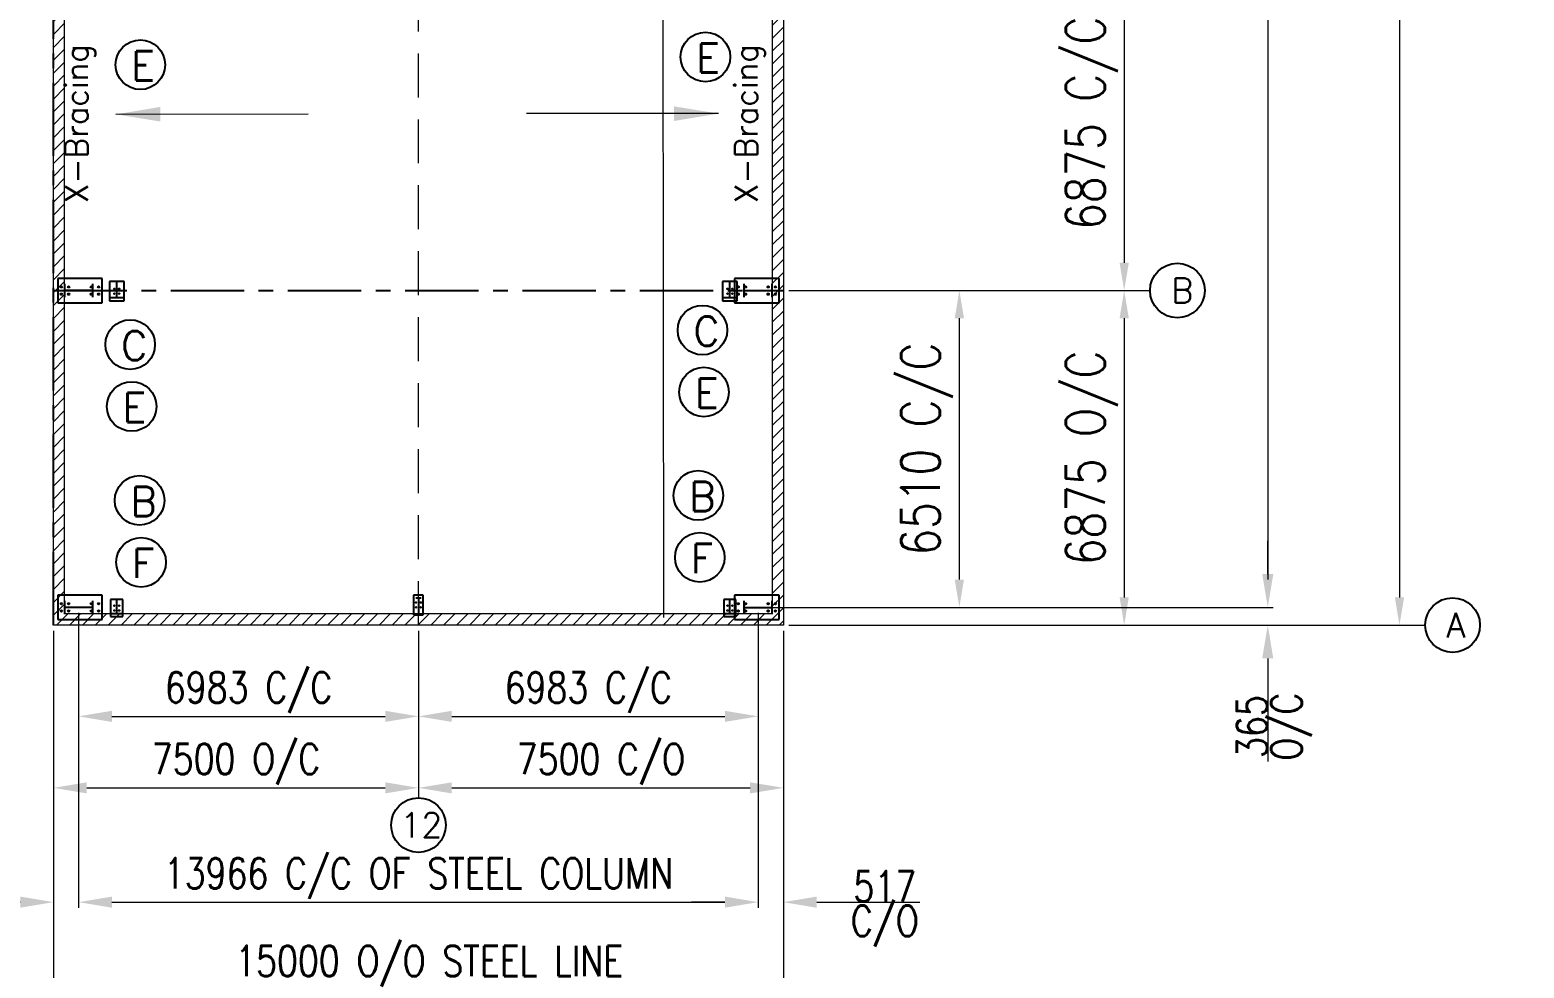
# Model space of a CAD drawing. Header units: millimetres. Extents: x 68421 to 1479662, y -51504 to 144751.
# Drawn here: x 1391482 to 1422188, y -27020 to -7745 of the extents above; entities that cross this region are included whole.
import ezdxf

# ---------------------------------------------------------------- set-up
doc = ezdxf.new("R2010")
doc.units = ezdxf.units.MM
doc.header["$LTSCALE"] = 0.35
doc.header["$MEASUREMENT"] = 0
for name, pattern in [('CENTER', [6884.562, 4302.852, -860.57, 860.57, -860.57]), ('CONTIN', [0, 0, 0]), ('DASHED', [1290.855, 860.57, -430.285])]:
    doc.linetypes.add(name, pattern=pattern)
doc.layers.get('0').update_dxf_attribs({"linetype": 'CONTIN'})
doc.layers.get('Defpoints').update_dxf_attribs({"linetype": 'CONTINUOUS'})
for name, color, linetype in [('1', 7, 'CONTIN'), ('10', 10, 'CONTIN'), ('13', 1, 'CONTIN'), ('16', 7, 'CONTIN'), ('2', 6, 'CONTIN'), ('27', 1, 'CENTER')]:
    doc.layers.add(name, color=color, linetype=linetype)
doc.styles.add('SIMPLEX', font='simplex.shx', dxfattribs={"width": 0.8})
doc.dimstyles.new('FOR D', dxfattribs={"dimscale": 114, "dimtxt": 2, "dimasz": 2, "dimexe": 1, "dimexo": 1, "dimgap": 1, "dimtad": 1, "dimdec": 0, "dimzin": 0, "dimdsep": 46, "dimtxsty": 'SIMPLEX', "dimcen": 1, "dimclrd": 6, "dimclre": 6, "dimclrt": 7, "dimadec": 0, "dimazin": 0, "dimtfac": 1, "dimtdec": 0, "dimtofl": 0, "dimtmove": 0, "dimatfit": 3, "dimfxl": 1, "dimtolj": 1, "dimtzin": 0, "dimlwd": 0, "dimlwe": 0, "dimarcsym": 1})

# ---------------------------------------------------------------- blocks, each defined once
blk = doc.blocks.new('*D292')
at = {"color": 6, "linetype": 'Continuous', "lineweight": 0}
for p, q in [((1391967, -20088), (1391967, -27581)), ((1406967, -20088), (1406967, -27581)), ((1392651, -27467), (1406283, -27467))]:
    blk.add_line(p, q, dxfattribs=at)
at = {"color": 6, "linetype": 'Continuous', "lineweight": 5}
for points in [[(1392651, -27353), (1392651, -27581), (1391967, -27467)], [(1406283, -27581), (1406283, -27353), (1406967, -27467)]]:
    blk.add_solid(points, dxfattribs=at)
at = {"layer": 'Defpoints', "color": 0, "linetype": 'Continuous', "lineweight": 5}
for p in [(1391967, -19974), (1406967, -19974), (1406967, -27467)]:
    blk.add_point(p, dxfattribs=at)
at = {"color": 7, "linetype": 'Continuous', "lineweight": 5, "insert": (1399688, -26978), "char_height": 627, "attachment_point": 5, "style": 'SIMPLEX'}
blk.add_mtext('\\A1;15000 O/O STEEL LINE', dxfattribs=at)
blk = doc.blocks.new('*D320')
at = {"color": 6, "linetype": 'Continuous', "lineweight": 0}
for p, q in [((1407081, 80026), (1419740, 80026)), ((1419626, 79456), (1419626, -19404)), ((1407081, -19974), (1419740, -19974))]:
    blk.add_line(p, q, dxfattribs=at)
at = {"color": 6, "linetype": 'Continuous', "lineweight": 5}
for points in [[(1419721, 79456), (1419531, 79456), (1419626, 80026)], [(1419531, -19404), (1419721, -19404), (1419626, -19974)]]:
    blk.add_solid(points, dxfattribs=at)
at = {"layer": 'Defpoints', "color": 0, "linetype": 'Continuous', "lineweight": 5}
for p in [(1406967, 80026), (1406967, -19974), (1419626, -19974)]:
    blk.add_point(p, dxfattribs=at)
at = {"color": 7, "linetype": 'Continuous', "lineweight": 5, "insert": (1418999, 30026), "char_height": 798, "attachment_point": 5, "rotation": 90, "style": 'SIMPLEX'}
blk.add_mtext('\\A1;100000 OUT-TO-OUT OF STEEL LINE', dxfattribs=at)
blk = doc.blocks.new('*D321')
at = {"color": 6, "linetype": 'Continuous', "lineweight": 0}
for p, q in [((1406271, 79661), (1417034, 79661)), ((1416920, 79091), (1416920, -19039)), ((1406501, -19609), (1417034, -19609))]:
    blk.add_line(p, q, dxfattribs=at)
at = {"color": 6, "linetype": 'Continuous', "lineweight": 5}
for points in [[(1417015, 79091), (1416825, 79091), (1416920, 79661)], [(1416825, -19039), (1417015, -19039), (1416920, -19609)]]:
    blk.add_solid(points, dxfattribs=at)
at = {"layer": 'Defpoints', "color": 0, "linetype": 'Continuous', "lineweight": 5}
for p in [(1406157, 79661), (1406387, -19609), (1416920, -19609)]:
    blk.add_point(p, dxfattribs=at)
at = {"color": 7, "linetype": 'Continuous', "lineweight": 5, "insert": (1416293, 30026), "char_height": 798, "attachment_point": 5, "rotation": 90, "style": 'SIMPLEX'}
blk.add_mtext('\\A1;99270 CENTER-TO-CENTER OF STEEL COLUMN', dxfattribs=at)
blk = doc.blocks.new('*D335')
at = {"color": 6, "linetype": 'Continuous', "lineweight": 0}
for p, q in [((1407081, -6224), (1414084, -6224)), ((1413970, -6794), (1413970, -12529)), ((1407081, -13099), (1414084, -13099))]:
    blk.add_line(p, q, dxfattribs=at)
at = {"color": 6, "linetype": 'Continuous', "lineweight": 5}
for points in [[(1414065, -6794), (1413875, -6794), (1413970, -6224)], [(1413875, -12529), (1414065, -12529), (1413970, -13099)]]:
    blk.add_solid(points, dxfattribs=at)
at = {"layer": 'Defpoints', "color": 0, "linetype": 'Continuous', "lineweight": 5}
for p in [(1406967, -6224), (1406967, -13099), (1413970, -13099)]:
    blk.add_point(p, dxfattribs=at)
at = {"color": 7, "linetype": 'Continuous', "lineweight": 5, "insert": (1413305, -9662), "char_height": 798, "attachment_point": 5, "rotation": 90, "style": 'SIMPLEX'}
blk.add_mtext('\\A1;6875 C/C', dxfattribs=at)
blk = doc.blocks.new('*D336')
at = {"color": 6, "linetype": 'Continuous', "lineweight": 0}
for p, q in [((1407081, -13099), (1414084, -13099)), ((1413970, -13669), (1413970, -19404)), ((1407081, -19974), (1414084, -19974))]:
    blk.add_line(p, q, dxfattribs=at)
at = {"color": 6, "linetype": 'Continuous', "lineweight": 5}
for points in [[(1414065, -13669), (1413875, -13669), (1413970, -13099)], [(1413875, -19404), (1414065, -19404), (1413970, -19974)]]:
    blk.add_solid(points, dxfattribs=at)
at = {"layer": 'Defpoints', "color": 0, "linetype": 'Continuous', "lineweight": 5}
for p in [(1406967, -13099), (1406967, -19974), (1413970, -19974)]:
    blk.add_point(p, dxfattribs=at)
at = {"color": 7, "linetype": 'Continuous', "lineweight": 5, "insert": (1413305, -16537), "char_height": 798, "attachment_point": 5, "rotation": 90, "style": 'SIMPLEX'}
blk.add_mtext('\\A1;6875 O/C', dxfattribs=at)
blk = doc.blocks.new('*D338')
at = {"color": 6, "linetype": 'Continuous', "lineweight": 0}
for p, q in [((1407081, -13099), (1410696, -13099)), ((1410582, -19039), (1410582, -13669)), ((1407081, -19609), (1410696, -19609))]:
    blk.add_line(p, q, dxfattribs=at)
at = {"color": 6, "linetype": 'Continuous', "lineweight": 5}
for points in [[(1410677, -13669), (1410487, -13669), (1410582, -13099)], [(1410487, -19039), (1410677, -19039), (1410582, -19609)]]:
    blk.add_solid(points, dxfattribs=at)
at = {"layer": 'Defpoints', "color": 0, "linetype": 'Continuous', "lineweight": 5}
for p in [(1406967, -13099), (1410582, -13099), (1406967, -19609)]:
    blk.add_point(p, dxfattribs=at)
at = {"color": 7, "linetype": 'Continuous', "lineweight": 5, "insert": (1409917, -16354), "char_height": 798, "attachment_point": 5, "rotation": 90, "style": 'SIMPLEX'}
blk.add_mtext('\\A1;6510 C/C', dxfattribs=at)
blk = doc.blocks.new('*D364')
at = {"color": 6, "linetype": 'Continuous', "lineweight": 0}
for p, q in [((1391967, -20088), (1391967, -23431)), ((1399467, -20088), (1399467, -23431)), ((1392651, -23317), (1398783, -23317))]:
    blk.add_line(p, q, dxfattribs=at)
at = {"color": 6, "linetype": 'Continuous', "lineweight": 5}
for points in [[(1392651, -23203), (1392651, -23431), (1391967, -23317)], [(1398783, -23431), (1398783, -23203), (1399467, -23317)]]:
    blk.add_solid(points, dxfattribs=at)
at = {"layer": 'Defpoints', "color": 0, "linetype": 'Continuous', "lineweight": 5}
for p in [(1391967, -19974), (1399467, -19974), (1399467, -23317)]:
    blk.add_point(p, dxfattribs=at)
at = {"color": 7, "linetype": 'Continuous', "lineweight": 5, "insert": (1395717, -22828), "char_height": 627, "attachment_point": 5, "style": 'SIMPLEX'}
blk.add_mtext('\\A1;7500 O/C', dxfattribs=at)
blk = doc.blocks.new('*D365')
at = {"color": 6, "linetype": 'Continuous', "lineweight": 0}
for p, q in [((1399467, -20088), (1399467, -23431)), ((1406967, -20088), (1406967, -23431)), ((1400151, -23317), (1406283, -23317))]:
    blk.add_line(p, q, dxfattribs=at)
at = {"color": 6, "linetype": 'Continuous', "lineweight": 5}
for points in [[(1400151, -23203), (1400151, -23431), (1399467, -23317)], [(1406283, -23431), (1406283, -23203), (1406967, -23317)]]:
    blk.add_solid(points, dxfattribs=at)
at = {"layer": 'Defpoints', "color": 0, "linetype": 'Continuous', "lineweight": 5}
for p in [(1399467, -19974), (1406967, -19974), (1406967, -23317)]:
    blk.add_point(p, dxfattribs=at)
at = {"color": 7, "linetype": 'Continuous', "lineweight": 5, "insert": (1403217, -22828), "char_height": 627, "attachment_point": 5, "style": 'SIMPLEX'}
blk.add_mtext('\\A1;7500 C/O', dxfattribs=at)
blk = doc.blocks.new('*D366')
at = {"color": 6, "linetype": 'Continuous', "lineweight": 0}
for p, q in [((1392484, -19723), (1392484, -25779)), ((1406449, -19723), (1406449, -25779)), ((1393168, -25665), (1405765, -25665))]:
    blk.add_line(p, q, dxfattribs=at)
at = {"color": 6, "linetype": 'Continuous', "lineweight": 5}
for points in [[(1393168, -25551), (1393168, -25779), (1392484, -25665)], [(1405765, -25779), (1405765, -25551), (1406449, -25665)]]:
    blk.add_solid(points, dxfattribs=at)
at = {"layer": 'Defpoints', "color": 0, "linetype": 'Continuous', "lineweight": 5}
for p in [(1392484, -19609), (1406449, -19609), (1406449, -25665)]:
    blk.add_point(p, dxfattribs=at)
at = {"color": 7, "linetype": 'Continuous', "lineweight": 5, "insert": (1399467, -25176), "char_height": 627, "attachment_point": 5, "style": 'SIMPLEX'}
blk.add_mtext('\\A1;13966 C/C OF STEEL COLUMN', dxfattribs=at)
blk = doc.blocks.new('*D367')
at = {"color": 6, "linetype": 'Continuous', "lineweight": 0}
for p, q in [((1392484, -20509), (1392484, -21962)), ((1399467, -20689), (1399467, -21962)), ((1393168, -21848), (1398783, -21848))]:
    blk.add_line(p, q, dxfattribs=at)
at = {"color": 6, "linetype": 'Continuous', "lineweight": 5}
for points in [[(1393168, -21734), (1393168, -21962), (1392484, -21848)], [(1398783, -21962), (1398783, -21734), (1399467, -21848)]]:
    blk.add_solid(points, dxfattribs=at)
at = {"layer": 'Defpoints', "color": 0, "linetype": 'Continuous', "lineweight": 5}
for p in [(1392484, -20395), (1399467, -20575), (1399467, -21848)]:
    blk.add_point(p, dxfattribs=at)
at = {"color": 7, "linetype": 'Continuous', "lineweight": 5, "insert": (1395975, -21359), "char_height": 627, "attachment_point": 5, "style": 'SIMPLEX'}
blk.add_mtext('\\A1;6983 C/C', dxfattribs=at)
blk = doc.blocks.new('*D368')
at = {"color": 6, "linetype": 'Continuous', "lineweight": 0}
for p, q in [((1399467, -20689), (1399467, -21962)), ((1406449, -21455), (1406449, -21962)), ((1400151, -21848), (1405765, -21848))]:
    blk.add_line(p, q, dxfattribs=at)
at = {"color": 6, "linetype": 'Continuous', "lineweight": 5}
for points in [[(1400151, -21734), (1400151, -21962), (1399467, -21848)], [(1405765, -21962), (1405765, -21734), (1406449, -21848)]]:
    blk.add_solid(points, dxfattribs=at)
at = {"layer": 'Defpoints', "color": 0, "linetype": 'Continuous', "lineweight": 5}
for p in [(1399467, -20575), (1406449, -21341), (1406449, -21848)]:
    blk.add_point(p, dxfattribs=at)
at = {"color": 7, "linetype": 'Continuous', "lineweight": 5, "insert": (1402958, -21359), "char_height": 627, "attachment_point": 5, "style": 'SIMPLEX'}
blk.add_mtext('\\A1;6983 C/C', dxfattribs=at)
blk = doc.blocks.new('WCOL')
for p, q in [((-448.874, 875.304), (448.874, 875.304)), ((0, 875.304), (0, 0)), ((-448.874, 0), (448.874, 0))]:
    blk.add_line(p, q)
blk = doc.blocks.new('BOLT_0')
at = {"layer": '1'}
blk.add_circle((0, 0), 25.4, dxfattribs=at)
blk = doc.blocks.new('*D400')
at = {"color": 6, "linetype": 'Continuous', "lineweight": 0}
for p, q in [((1416920, -18925), (1416920, -18241)), ((1406563, -19609), (1417034, -19609)), ((1407081, -19974), (1417034, -19974)), ((1416920, -20658), (1416920, -22774))]:
    blk.add_line(p, q, dxfattribs=at)
at = {"color": 6, "linetype": 'Continuous', "lineweight": 5}
for points in [[(1416806, -18925), (1417034, -18925), (1416920, -19609)], [(1417034, -20658), (1416806, -20658), (1416920, -19974)]]:
    blk.add_solid(points, dxfattribs=at)
at = {"layer": 'Defpoints', "color": 0, "linetype": 'Continuous', "lineweight": 5}
for p in [(1406449, -19609), (1406967, -19974), (1416920, -19974)]:
    blk.add_point(p, dxfattribs=at)
at = {"color": 7, "linetype": 'Continuous', "lineweight": 5, "char_height": 627, "attachment_point": 5, "rotation": 90, "style": 'SIMPLEX'}
for s, insert in [('\\A1;365 ', (1416595, -22058)), ('O/C', (1417409, -22058))]:
    blk.add_mtext(s, dxfattribs=dict(at, insert=insert))
blk = doc.blocks.new('*D401')
at = {"color": 6, "linetype": 'Continuous', "lineweight": 0}
for p, q in [((1406449, -19723), (1406449, -25779)), ((1406967, -20088), (1406967, -25779)), ((1405765, -25665), (1405081, -25665)), ((1407651, -25665), (1409767, -25665))]:
    blk.add_line(p, q, dxfattribs=at)
at = {"color": 6, "linetype": 'Continuous', "lineweight": 5}
for points in [[(1405765, -25779), (1405765, -25551), (1406449, -25665)], [(1407651, -25551), (1407651, -25779), (1406967, -25665)]]:
    blk.add_solid(points, dxfattribs=at)
at = {"layer": 'Defpoints', "color": 0, "linetype": 'Continuous', "lineweight": 5}
for p in [(1406449, -19609), (1406967, -19974), (1406967, -25665)]:
    blk.add_point(p, dxfattribs=at)
at = {"color": 7, "linetype": 'Continuous', "lineweight": 5, "char_height": 627, "attachment_point": 5, "style": 'SIMPLEX'}
for s, insert in [('\\A1;517 ', (1409051, -25341)), ('C/O', (1409051, -26155))]:
    blk.add_mtext(s, dxfattribs=dict(at, insert=insert))
blk = doc.blocks.new('*D402')
at = {"color": 6, "linetype": 'Continuous', "lineweight": 0}
for p, q in [((1392484, -19723), (1392484, -25779)), ((1391967, -20088), (1391967, -25779)), ((1391283, -25665), (1389167, -25665)), ((1393168, -25665), (1393852, -25665))]:
    blk.add_line(p, q, dxfattribs=at)
at = {"color": 6, "linetype": 'Continuous', "lineweight": 5}
for points in [[(1391283, -25779), (1391283, -25551), (1391967, -25665)], [(1393168, -25551), (1393168, -25779), (1392484, -25665)]]:
    blk.add_solid(points, dxfattribs=at)
at = {"layer": 'Defpoints', "color": 0, "linetype": 'Continuous', "lineweight": 5}
for p in [(1392484, -19609), (1391967, -19974), (1391967, -25665)]:
    blk.add_point(p, dxfattribs=at)
at = {"color": 7, "linetype": 'Continuous', "lineweight": 5, "char_height": 627, "attachment_point": 5, "style": 'SIMPLEX'}
for s, insert in [('\\A1;517 ', (1389883, -25341)), ('O/C', (1389883, -26155))]:
    blk.add_mtext(s, dxfattribs=dict(at, insert=insert))

msp = doc.modelspace()

# ---------------------------------------------------------------- hatches: boundary and pattern name
at = {"linetype": 'Continuous', "lineweight": 5}
h = msp.add_hatch(dxfattribs=at)
h.set_pattern_fill('ANSI31', color=1, scale=1500)
edge = h.paths.add_edge_path()
edge.add_line((1391966.65353, -19974.11361), (1406966.65353, -19974.11361))
h.paths.add_polyline_path([(1316966.65353, 35025.88639), (1316966.65353, 80025.88639), (1406966.65353, 80025.88639), (1406966.65353, -19974.11361), (1391966.65353, -19974.11361), (1391966.65353, 35025.88639)])
h.paths.add_polyline_path([(1406736.65353, -19744.11361), (1392196.65353, -19744.11361), (1392196.65353, 35255.88639), (1317196.65353, 35255.88639), (1317196.65353, 79795.88639), (1406736.65353, 79795.88639)], flags=16)
h.paths.add_polyline_path([(1317196.65353, 49790.88339), (1391966.65353, 49790.88339), (1391966.65353, 49490.88339), (1317196.65353, 49490.88339)], flags=0)
h.paths.add_polyline_path([(1317196.65353, 64790.88339), (1391966.65353, 64790.88339), (1391966.65353, 64490.88339), (1317196.65353, 64490.88339)], flags=0)

# ---------------------------------------------------------------- linework, layer by layer
at = {"color": 5, "linetype": 'DASHED', "lineweight": 5, "ltscale": 3}
msp.add_line((1399466.65353, -19974.11361), (1399466.65353, 80025.88639), dxfattribs=at)
at = {"color": 4, "linetype": 'Continuous', "lineweight": 5}
msp.add_line((1404392.86892, 79719.60611), (1404504.56876, -19820.39389), dxfattribs=at)
at = {"color": 6, "linetype": 'Continuous', "lineweight": 5}
for p, q in [((1413969.74779, -13099.11361), (1414501.09221, -13099.11361)), ((1419625.67359, -19974.11361), (1420157.01801, -19974.11361)), ((1399466.65353, -23431.48511), (1399466.65353, -23520.87349))]:
    msp.add_line(p, q, dxfattribs=at)
at = {"linetype": 'Continuous', "lineweight": 5}
for points in [[(1406966.65353, -19974.11361), (1391966.65353, -19974.11361), (1391966.65353, 35025.88639), (1316966.65353, 35025.88639), (1316966.65353, 80025.88639), (1406966.65353, 80025.88639), (1406966.65353, -19974.11361), (1391966.65353, -19974.11361)], [(1391966.65353, 80025.88639), (1406966.65353, 80025.88639), (1406966.65353, -19974.11361), (1391966.65353, -19974.11361), (1391966.65353, 35025.88639)]]:
    msp.add_lwpolyline(points, dxfattribs=at)
msp.add_lwpolyline([(1406736.65353, -19744.11361), (1392196.65353, -19744.11361), (1392196.65353, 35255.88639), (1317196.65353, 35255.88639), (1317196.65353, 79795.88639), (1406736.65353, 79795.88639)], close=True, dxfattribs=at)
at = {"layer": '10'}
for p, q in [((1392970.65253, -12849.11361), (1392054.65253, -12849.11361)), ((1392054.65253, -12849.11361), (1392054.65253, -13349.11361)), ((1392970.65253, -12849.11361), (1392054.65253, -12849.11361)), ((1392054.65253, -12849.11361), (1392054.65253, -13349.11361)), ((1392970.65253, -13349.11361), (1392970.65253, -12849.11361)), ((1392970.65253, -13349.11361), (1392970.65253, -12849.11361)), ((1406878.65353, -12849.11361), (1405962.65353, -12849.11361)), ((1405962.65353, -12849.11361), (1405962.65353, -13349.11361)), ((1406878.65353, -12849.11361), (1405962.65353, -12849.11361)), ((1405962.65353, -12849.11361), (1405962.65353, -13349.11361)), ((1406878.65353, -13349.11361), (1406878.65353, -12849.11361)), ((1406878.65353, -13349.11361), (1406878.65353, -12849.11361)), ((1393416.65253, -12914.10561), (1393116.65253, -12914.10561)), ((1393116.65253, -12914.10561), (1393116.65253, -13314.10561)), ((1393416.65253, -12914.10561), (1393116.65253, -12914.10561)), ((1393116.65253, -12914.10561), (1393116.65253, -13314.10561)), ((1393416.65253, -13314.10561), (1393416.65253, -12914.10561)), ((1393416.65253, -13314.10561), (1393416.65253, -12914.10561)), ((1406016.65353, -12914.10561), (1405716.65353, -12914.10561)), ((1405716.65353, -12914.10561), (1405716.65353, -13314.10561)), ((1406016.65353, -12914.10561), (1405716.65353, -12914.10561)), ((1405716.65353, -12914.10561), (1405716.65353, -13314.10561)), ((1406016.65353, -13314.10561), (1406016.65353, -12914.10561)), ((1406016.65353, -13314.10561), (1406016.65353, -12914.10561)), ((1392054.65253, -13349.11361), (1392970.65253, -13349.11361)), ((1392054.65253, -13349.11361), (1392970.65253, -13349.11361)), ((1393116.65253, -13314.10561), (1393416.65253, -13314.10561)), ((1393116.65253, -13314.10561), (1393416.65253, -13314.10561)), ((1405716.65353, -13314.10561), (1406016.65353, -13314.10561)), ((1405716.65353, -13314.10561), (1406016.65353, -13314.10561)), ((1405962.65353, -13349.11361), (1406878.65353, -13349.11361)), ((1405962.65353, -13349.11361), (1406878.65353, -13349.11361)), ((1392970.65353, -19359.11361), (1392054.65353, -19359.11361)), ((1392054.65353, -19359.11361), (1392054.65353, -19859.12161)), ((1392970.65353, -19859.12161), (1392970.65353, -19359.11361)), ((1393391.65053, -19449.12161), (1393141.65053, -19449.12161)), ((1393141.65053, -19449.12161), (1393141.65053, -19799.12161)), ((1393391.65053, -19799.12161), (1393391.65053, -19449.12161)), ((1399366.65353, -19359.11361), (1399366.65353, -19759.12161)), ((1399566.65453, -19359.11361), (1399366.65353, -19359.11361)), ((1399566.65453, -19759.12161), (1399566.65453, -19359.11361)), ((1405991.65153, -19449.12161), (1405741.65153, -19449.12161)), ((1405741.65153, -19449.12161), (1405741.65153, -19799.12161)), ((1406878.65453, -19359.11361), (1405962.65453, -19359.11361)), ((1405962.65453, -19359.11361), (1405962.65453, -19859.12161)), ((1405991.65153, -19799.12161), (1405991.65153, -19449.12161)), ((1406878.65453, -19859.12161), (1406878.65453, -19359.11361)), ((1392054.65353, -19859.12161), (1392970.65353, -19859.12161)), ((1393141.65053, -19799.12161), (1393391.65053, -19799.12161)), ((1399366.65353, -19759.12161), (1399566.65453, -19759.12161)), ((1405741.65153, -19799.12161), (1405991.65153, -19799.12161)), ((1405962.65453, -19859.12161), (1406878.65453, -19859.12161))]:
    msp.add_line(p, q, dxfattribs=at)
at = {"layer": '13'}
for centre in [(1415062.18421, -13099.11361), (1420718.11001, -19974.11361), (1399466.65353, -24081.96549)]:
    msp.add_circle(centre, 561.092, dxfattribs=at)
at = {"layer": '16'}
for centre in [(1393751.91147, -8460.89636), (1405364.08496, -8301.03719), (1405302.92248, -13913.27846), (1393542.94347, -14210.20731), (1405333.8523, -15185.03774), (1393573.87329, -15481.96659), (1405217.50625, -17309.28565), (1393736.07738, -17410.92419), (1405248.43607, -18581.04494), (1393767.0072, -18682.68348)]:
    msp.add_circle(centre, 509.21531, dxfattribs=at)
at = {"layer": '27', "color": 251}
for p, q in [((1391966.65353, -19974.11361), (1391966.65353, 80025.88639)), ((1391966.65353, -13099.11361), (1406966.65353, -13099.11361)), ((1391966.65353, -13099.11361), (1406966.65353, -13099.11361))]:
    msp.add_line(p, q, dxfattribs=at)

# ---------------------------------------------------------------- block references
at = {"layer": '10'}
for name, p, xscale, yscale, zscale, rotation in [('BOLT_0', (1392129.65253, -13024.11361), 0.5905512, 0.5905512, 0.5905512, 270), ('BOLT_0', (1392129.65253, -13024.11361), 0.5905512, 0.5905512, 0.5905512, 270), ('BOLT_0', (1392129.65253, -13174.11361), 0.5905512, 0.5905512, 0.5905512, 270), ('BOLT_0', (1392129.65253, -13174.11361), 0.5905512, 0.5905512, 0.5905512, 270), ('WCOL', (1392196.65253, -13099.11361), 0.3037098, 0.6562208, 0.6562208, 270), ('WCOL', (1392196.65253, -13099.11361), 0.3037098, 0.6562208, 0.6562208, 270), ('BOLT_0', (1392279.65253, -13024.11361), 0.5905512, 0.5905512, 0.5905512, 270), ('BOLT_0', (1392279.65253, -13024.11361), 0.5905512, 0.5905512, 0.5905512, 270), ('BOLT_0', (1392279.65253, -13174.11361), 0.5905512, 0.5905512, 0.5905512, 270), ('BOLT_0', (1392279.65253, -13174.11361), 0.5905512, 0.5905512, 0.5905512, 270), ('BOLT_0', (1392745.65253, -13024.11361), 0.5905512, 0.5905512, 0.5905512, 270), ('BOLT_0', (1392745.65253, -13024.11361), 0.5905512, 0.5905512, 0.5905512, 270), ('BOLT_0', (1392745.65253, -13174.11361), 0.5905512, 0.5905512, 0.5905512, 270), ('BOLT_0', (1392745.65253, -13174.11361), 0.5905512, 0.5905512, 0.5905512, 270), ('BOLT_0', (1392895.65253, -13024.11361), 0.5905512, 0.5905512, 0.5905512, 270), ('BOLT_0', (1392895.65253, -13024.11361), 0.5905512, 0.5905512, 0.5905512, 270), ('BOLT_0', (1392895.65253, -13174.11361), 0.5905512, 0.5905512, 0.5905512, 270), ('BOLT_0', (1392895.65253, -13174.11361), 0.5905512, 0.5905512, 0.5905512, 270), ('WCOL', (1393266.65253, -12914.10561), 0.3037098, 0.38417992, 0.38417992, 180), ('WCOL', (1393266.65253, -12914.10561), 0.3037098, 0.38417992, 0.38417992, 180), ('BOLT_0', (1393216.65253, -13064.10561), 0.31496062, 0.31496062, 0.31496062, 270), ('BOLT_0', (1393216.65253, -13064.10561), 0.31496062, 0.31496062, 0.31496062, 270), ('BOLT_0', (1393216.65253, -13164.10561), 0.31496062, 0.31496062, 0.31496062, 270), ('BOLT_0', (1393216.65253, -13164.10561), 0.31496062, 0.31496062, 0.31496062, 270), ('BOLT_0', (1393316.65253, -13064.10561), 0.31496062, 0.31496062, 0.31496062, 270), ('BOLT_0', (1393316.65253, -13064.10561), 0.31496062, 0.31496062, 0.31496062, 270), ('BOLT_0', (1393316.65253, -13164.10561), 0.31496062, 0.31496062, 0.31496062, 270), ('BOLT_0', (1393316.65253, -13164.10561), 0.31496062, 0.31496062, 0.31496062, 270), ('WCOL', (1405866.65353, -12914.10561), 0.3037098, 0.38417992, 0.38417992, 180), ('WCOL', (1405866.65353, -12914.10561), 0.3037098, 0.38417992, 0.38417992, 180), ('BOLT_0', (1405816.65353, -13064.10561), 0.31496062, 0.31496062, 0.31496062, 270), ('BOLT_0', (1405816.65353, -13064.10561), 0.31496062, 0.31496062, 0.31496062, 270), ('BOLT_0', (1405816.65353, -13164.10561), 0.31496062, 0.31496062, 0.31496062, 270), ('BOLT_0', (1405816.65353, -13164.10561), 0.31496062, 0.31496062, 0.31496062, 270), ('BOLT_0', (1405916.65353, -13064.10561), 0.31496062, 0.31496062, 0.31496062, 270), ('BOLT_0', (1405916.65353, -13064.10561), 0.31496062, 0.31496062, 0.31496062, 270), ('BOLT_0', (1405916.65353, -13164.10561), 0.31496062, 0.31496062, 0.31496062, 270), ('BOLT_0', (1405916.65353, -13164.10561), 0.31496062, 0.31496062, 0.31496062, 270), ('BOLT_0', (1406037.65253, -13024.11361), 0.5905512, 0.5905512, 0.5905512, 270), ('BOLT_0', (1406037.65253, -13024.11361), 0.5905512, 0.5905512, 0.5905512, 270), ('BOLT_0', (1406037.65253, -13174.11361), 0.5905512, 0.5905512, 0.5905512, 270), ('BOLT_0', (1406037.65253, -13174.11361), 0.5905512, 0.5905512, 0.5905512, 270), ('WCOL', (1406736.65353, -13099.11361), 0.3037098, 0.6562208, 0.6562208, 89.99999999999999), ('WCOL', (1406736.65353, -13099.11361), 0.3037098, 0.6562208, 0.6562208, 89.99999999999999), ('BOLT_0', (1406187.65253, -13024.11361), 0.5905512, 0.5905512, 0.5905512, 270), ('BOLT_0', (1406187.65253, -13024.11361), 0.5905512, 0.5905512, 0.5905512, 270), ('BOLT_0', (1406187.65253, -13174.11361), 0.5905512, 0.5905512, 0.5905512, 270), ('BOLT_0', (1406187.65253, -13174.11361), 0.5905512, 0.5905512, 0.5905512, 270), ('BOLT_0', (1406653.65353, -13024.11361), 0.5905512, 0.5905512, 0.5905512, 270), ('BOLT_0', (1406653.65353, -13024.11361), 0.5905512, 0.5905512, 0.5905512, 270), ('BOLT_0', (1406653.65353, -13174.11361), 0.5905512, 0.5905512, 0.5905512, 270), ('BOLT_0', (1406653.65353, -13174.11361), 0.5905512, 0.5905512, 0.5905512, 270), ('BOLT_0', (1406803.65353, -13024.11361), 0.5905512, 0.5905512, 0.5905512, 270), ('BOLT_0', (1406803.65353, -13024.11361), 0.5905512, 0.5905512, 0.5905512, 270), ('BOLT_0', (1406803.65353, -13174.11361), 0.5905512, 0.5905512, 0.5905512, 270), ('BOLT_0', (1406803.65353, -13174.11361), 0.5905512, 0.5905512, 0.5905512, 270), ('BOLT_0', (1392129.65353, -19534.12161), 0.5905512, 0.5905512, 0.5905512, 270), ('WCOL', (1392196.65353, -19609.11361), 0.3037098, 0.6562208, 0.6562208, 270), ('BOLT_0', (1392279.65353, -19534.12161), 0.5905512, 0.5905512, 0.5905512, 270), ('BOLT_0', (1392745.65353, -19534.12161), 0.5905512, 0.5905512, 0.5905512, 270), ('BOLT_0', (1392895.65353, -19534.12161), 0.5905512, 0.5905512, 0.5905512, 270), ('WCOL', (1393266.65353, -19449.12161), 0.25309152, 0.3322637, 0.3322637, 180), ('BOLT_0', (1393216.65353, -19574.12161), 0.31496062, 0.31496062, 0.31496062, 270), ('BOLT_0', (1393316.65353, -19574.12161), 0.31496062, 0.31496062, 0.31496062, 270), ('BOLT_0', (1399416.65353, -19509.11361), 0.31496062, 0.31496062, 0.31496062, 270), ('BOLT_0', (1399416.65353, -19609.11361), 0.31496062, 0.31496062, 0.31496062, 270), ('WCOL', (1399466.65353, -19744.11361), 0.12654576, 0.3800266, 0.3800266, 360), ('BOLT_0', (1399516.65453, -19509.11361), 0.31496062, 0.31496062, 0.31496062, 270), ('BOLT_0', (1399516.65453, -19609.11361), 0.31496062, 0.31496062, 0.31496062, 270), ('WCOL', (1405866.65453, -19449.12161), 0.25309152, 0.3322637, 0.3322637, 180), ('BOLT_0', (1405816.65453, -19574.12161), 0.31496062, 0.31496062, 0.31496062, 270), ('BOLT_0', (1405916.65453, -19574.12161), 0.31496062, 0.31496062, 0.31496062, 270), ('BOLT_0', (1406037.65353, -19534.12161), 0.5905512, 0.5905512, 0.5905512, 270), ('WCOL', (1406736.65453, -19609.11361), 0.3037098, 0.6562208, 0.6562208, 89.99999999999999), ('BOLT_0', (1406187.65353, -19534.12161), 0.5905512, 0.5905512, 0.5905512, 270), ('BOLT_0', (1406653.65453, -19534.12161), 0.5905512, 0.5905512, 0.5905512, 270), ('BOLT_0', (1406803.65453, -19534.12161), 0.5905512, 0.5905512, 0.5905512, 270), ('BOLT_0', (1392129.65353, -19684.11361), 0.5905512, 0.5905512, 0.5905512, 270), ('BOLT_0', (1392279.65353, -19684.11361), 0.5905512, 0.5905512, 0.5905512, 270), ('BOLT_0', (1392745.65353, -19684.11361), 0.5905512, 0.5905512, 0.5905512, 270), ('BOLT_0', (1392895.65353, -19684.11361), 0.5905512, 0.5905512, 0.5905512, 270), ('BOLT_0', (1393216.65353, -19674.12161), 0.31496062, 0.31496062, 0.31496062, 270), ('BOLT_0', (1393316.65353, -19674.12161), 0.31496062, 0.31496062, 0.31496062, 270), ('BOLT_0', (1405816.65453, -19674.12161), 0.31496062, 0.31496062, 0.31496062, 270), ('BOLT_0', (1405916.65453, -19674.12161), 0.31496062, 0.31496062, 0.31496062, 270), ('BOLT_0', (1406037.65353, -19684.11361), 0.5905512, 0.5905512, 0.5905512, 270), ('BOLT_0', (1406187.65353, -19684.11361), 0.5905512, 0.5905512, 0.5905512, 270), ('BOLT_0', (1406653.65453, -19684.11361), 0.5905512, 0.5905512, 0.5905512, 270), ('BOLT_0', (1406803.65453, -19684.11361), 0.5905512, 0.5905512, 0.5905512, 270)]:
    msp.add_blockref(name, p, dxfattribs=dict(at, xscale=xscale, yscale=yscale, zscale=zscale, rotation=rotation))

# ---------------------------------------------------------------- texts
at = {"layer": '13', "style": 'SIMPLEX'}
for s, p in [('B', (1414935.93921, -13351.60561)), ('A', (1420591.86501, -20226.60561)), ('12', (1399091.25105, -24334.45749))]:
    msp.add_text(s, height=504.983, dxfattribs=at).set_placement(p)
at = {"layer": '16', "style": 'SIMPLEX'}
for s, p in [('E', (1393564.88047, -8783.01172)), ('E', (1405177.05396, -8623.15255)), ('C', (1405115.89148, -14235.39382)), ('C', (1393355.91247, -14532.32267)), ('E', (1405146.8213, -15507.1531)), ('E', (1393386.84229, -15804.08195)), ('B', (1393549.04638, -17733.03955)), ('B', (1405030.47525, -17631.40101)), ('F', (1393579.9762, -19004.79883)), ('F', (1405061.40507, -18903.1603))]:
    msp.add_text(s, height=600, dxfattribs=at).set_placement(p)
at = {"layer": '2', "style": 'SIMPLEX'}
for p in [(1392675.82548, -11305.01261), (1406433.34853, -11305.01261)]:
    msp.add_text('X-Bracing', height=467.577, rotation=90, dxfattribs=at).set_placement(p)

# ---------------------------------------------------------------- dimensions: what is measured, and where the dimension line sits
at = {"linetype": 'Continuous', "lineweight": 5}
for base, p1, p2, text, picture, middle in [((1419625.67359, -19974.11361), (1406966.65353, 80025.88639), (1406966.65353, -19974.11361), '<> OUT-TO-OUT OF STEEL LINE', '*D320', (1419625.67359, 30025.88639)), ((1416920.04662, -19609.11361), (1406157.30029, 79660.88639), (1406386.74659, -19609.11361), '<> CENTER-TO-CENTER OF STEEL COLUMN', '*D321', (1416920.04662, 30025.88639))]:
    dim = msp.add_linear_dim(base=base, p1=p1, p2=p2, angle=90, text=text, dimstyle='FOR D', override={"dimtxt": 7, "dimasz": 5, "dimgap": 2, "dimtxsty": 'SIMPLEX'}, dxfattribs=at)
    dim.commit()
    dim.dimension.update_dxf_attribs({"geometry": picture, "text_midpoint": middle, "dimtype": 160})
for base, p1, p2, text, override, picture, middle in [((1413969.74779, -13099.11361), (1406966.65353, -6224.11361), (1406966.65353, -13099.11361), '<> C/C', {"dimtxt": 7, "dimasz": 5, "dimgap": 0.5, "dimtxsty": 'SIMPLEX'}, '*D335', (1413304.74779, -9661.61361)), ((1413969.74779, -19974.11361), (1406966.65353, -13099.11361), (1406966.65353, -19974.11361), '<> O/C', {"dimtxt": 7, "dimasz": 5, "dimgap": 0.5, "dimtxsty": 'SIMPLEX'}, '*D336', (1413304.74779, -16536.61361)), ((1410582.20066, -13099.11361), (1406966.65353, -19609.11361), (1406966.65353, -13099.11361), '<> C/C', {"dimtxt": 7, "dimasz": 5, "dimgap": 0.5, "dimtxsty": 'SIMPLEX'}, '*D338', (1409917.20066, -16354.11361)), ((1416920.04662, -19974.11361), (1406449.45818, -19609.11361), (1406966.65353, -19974.11361), '<> \\XO/C', {"dimtxt": 5.5, "dimasz": 6, "dimgap": 0.1, "dimtxsty": 'SIMPLEX'}, '*D400', (1416920.04662, -22058.14218))]:
    dim = msp.add_linear_dim(base=base, p1=p1, p2=p2, angle=90, text=text, dimstyle='FOR D', override=override, dxfattribs=at)
    dim.commit()
    dim.dimension.update_dxf_attribs({"geometry": picture, "text_midpoint": middle})
for base, p1, p2, text, override, picture, middle in [((1391966.65353, -25665.4304), (1392483.84987, -19609.11361), (1391966.65353, -19974.11361), '<> \\XO/C', {"dimtxt": 5.5, "dimasz": 6, "dimgap": 0.1}, '*D402', (1389882.62495, -25665.4304)), ((1406449.45818, -25665.4304), (1392483.84987, -19609.11361), (1406449.45818, -19609.11361), '<> C/C OF STEEL COLUMN', {"dimtxt": 5.5, "dimasz": 6, "dimgap": 0.1, "dimtxsty": 'SIMPLEX'}, '*D366', (1399466.65403, -25176.31611)), ((1406966.65353, -25665.4304), (1406449.45818, -19609.11361), (1406966.65353, -19974.11361), '<> \\XC/O', {"dimtxt": 5.5, "dimasz": 6, "dimgap": 0.1, "dimtxsty": 'SIMPLEX'}, '*D401', (1409050.6821, -25665.4304)), ((1399466.65353, -23317.48511), (1391966.65353, -19974.11361), (1399466.65353, -19974.11361), '<> O/C', {"dimtxt": 5.5, "dimasz": 6, "dimgap": 0.1, "dimtxsty": 'SIMPLEX'}, '*D364', (1395716.65353, -22828.37083)), ((1406966.65353, -23317.48511), (1399466.65353, -19974.11361), (1406966.65353, -19974.11361), '<> C/O', {"dimtxt": 5.5, "dimasz": 6, "dimgap": 0.1, "dimtxsty": 'SIMPLEX'}, '*D365', (1403216.65353, -22828.37083)), ((1399466.65353, -21847.86287), (1392483.84987, -20395.19137), (1399466.65353, -20574.99833), '<> C/C', {"dimtxt": 5.5, "dimasz": 6, "dimgap": 0.1, "dimtxsty": 'SIMPLEX'}, '*D367', (1395975.2517, -21358.74858)), ((1406449.45818, -21847.86287), (1399466.65353, -20574.99833), (1406449.45818, -21340.84277), '<> C/C', {"dimtxt": 5.5, "dimasz": 6, "dimgap": 0.1, "dimtxsty": 'SIMPLEX'}, '*D368', (1402958.05585, -21358.74858))]:
    dim = msp.add_linear_dim(base=base, p1=p1, p2=p2, text=text, dimstyle='FOR D', override=override, dxfattribs=at)
    dim.commit()
    dim.dimension.update_dxf_attribs({"geometry": picture, "text_midpoint": middle})
dim = msp.add_linear_dim(base=(1406966.65353, -27467.33405), p1=(1391966.65353, -19974.11361), p2=(1406966.65353, -19974.11361), text='<> O/O STEEL LINE', dimstyle='FOR D', override={"dimtxt": 5.5, "dimasz": 6, "dimgap": 0.1}, dxfattribs=at)
dim.commit()
dim.dimension.update_dxf_attribs({"geometry": '*D292', "text_midpoint": (1399688.21185, -27467.33405), "dimtype": 160})

# ---------------------------------------------------------------- leaders
for points, override in [([(1393250.9559, -9479.57476), (1397199.94595, -9470.71195)], {"dimasz": 8, "dimgap": 1, "dimtad": 0}), ([(1405633.46001, -9465.6796), (1401684.46001, -9465.6796)], {"dimasz": 8, "dimtad": 0})]:
    msp.add_leader(points, dimstyle='FOR D', override=override, dxfattribs=at)

doc.saveas('drawing.dxf')
